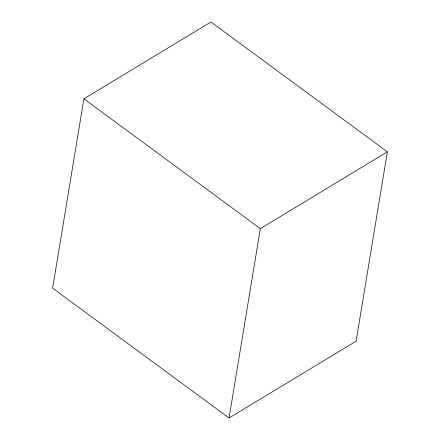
<?xml version="1.0" encoding="UTF-8"?>
<svg xmlns="http://www.w3.org/2000/svg" width="440" height="440" viewBox="0 0 440 440"><rect width="100%" height="100%" fill="white"/><g stroke="black" fill="none" stroke-linecap="round" stroke-linejoin="round"><path stroke-width="0.66" d="M83.908 98.835L52.613 288.178L229.064 418L356.092 341.165L387.387 151.822L210.936 22L83.908 98.835L260.359 228.652L229.064 418M260.359 228.652L387.387 151.822"/></g></svg>
